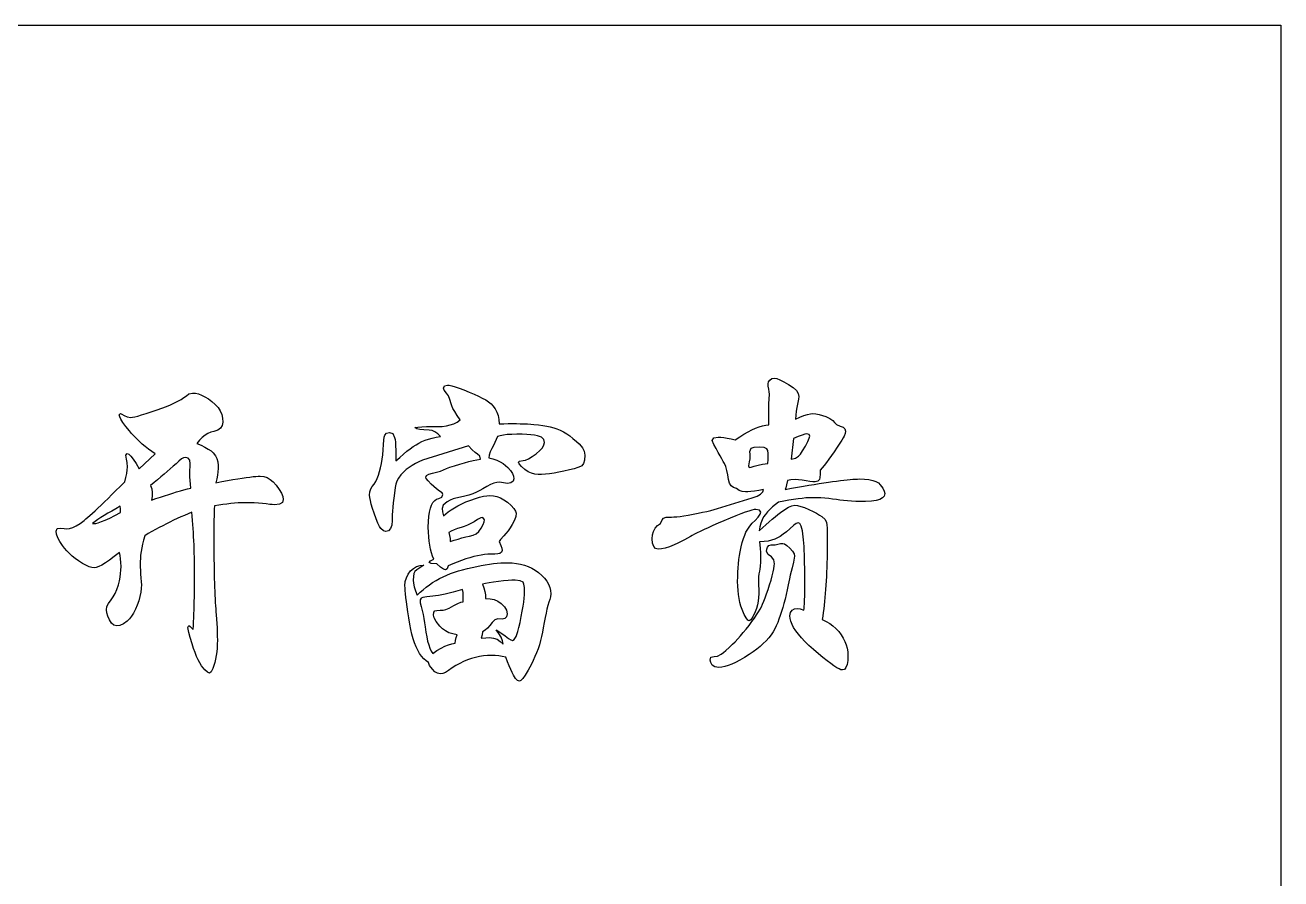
# Model space of a CAD drawing. Extents: x 61 to 149, y 52 to 245.
# Drawn here: x 91.3 to 149.2, y 206.1 to 245.4 of the extents above; entities that cross this region are included whole.
import ezdxf

# ---------------------------------------------------------------- set-up
doc = ezdxf.new("R2010")
doc.units = 0

msp = doc.modelspace()

# ---------------------------------------------------------------- linework, layer by layer
at = {"color": 250, "linetype": 'Continuous'}
for points in [[(60.8344, 245.412), (149.1656, 245.412), (149.1656, 51.588), (60.8344, 51.588), (60.8344, 245.412)], [(126.3374, 224.0422), (126.627257, 224.094245), (126.90533, 224.143315), (127.171618, 224.189409), (127.426121, 224.232528), (127.668839, 224.272672), (127.899774, 224.309841), (128.118925, 224.344035), (128.326292, 224.375255), (128.521875, 224.4035), (128.705675, 224.428771), (128.877692, 224.451069), (129.037926, 224.470393), (129.186377, 224.486743), (129.323046, 224.50012), (129.447932, 224.510524), (129.561037, 224.517955), (129.662359, 224.522414), (129.7519, 224.5239), (129.987725, 224.5166), (130.1933, 224.494704), (130.368625, 224.458213), (130.5137, 224.40713), (130.628525, 224.341458), (130.7131, 224.2612), (130.828863, 224.09897), (130.898337, 223.962696), (130.9215, 223.8524), (130.89685, 223.740884), (130.822904, 223.649637), (130.699662, 223.578662), (130.52713, 223.527963), (130.305308, 223.497541), (130.0342, 223.4874), (129.809378, 223.489188), (129.595798, 223.494551), (129.393463, 223.50349), (129.202374, 223.516004), (129.022532, 223.532094), (128.853941, 223.551759), (128.6966, 223.575), (128.518667, 223.601767), (128.338867, 223.623667), (128.1572, 223.6407), (127.973667, 223.652867), (127.788267, 223.660167), (127.601, 223.6626), (127.452917, 223.659404), (127.29097, 223.649816), (127.11516, 223.633839), (126.925487, 223.611475), (126.721954, 223.582727), (126.504561, 223.547597), (126.273309, 223.506087), (126.0282, 223.4582), (125.883526, 223.346961), (125.750699, 223.235126), (125.629709, 223.122702), (125.520546, 223.009691), (125.4232, 222.8961), (125.338804, 222.774924), (125.268376, 222.639156), (125.211916, 222.488796), (125.169424, 222.323844), (125.1409, 222.1443), (125.299201, 222.286549), (125.451475, 222.421353), (125.597717, 222.548712), (125.737924, 222.668627), (125.872092, 222.781096), (126.000219, 222.88612), (126.1223, 222.9837), (126.319308, 223.127419), (126.493638, 223.230075), (126.645298, 223.291669), (126.7743, 223.3122), (126.903245, 223.300333), (127.054888, 223.264738), (127.229236, 223.205423), (127.4263, 223.1224), (127.61995, 223.030712), (127.7842, 222.9454), (127.91905, 222.866463), (128.0245, 222.7939), (128.16895, 222.655238), (128.2396, 222.5165), (128.2543, 222.419358), (128.2648, 222.266538), (128.2711, 222.058048), (128.2732, 221.7939), (128.272567, 221.559335), (128.270667, 221.328976), (128.267501, 221.102824), (128.263068, 220.880879), (128.257369, 220.663139), (128.250403, 220.449606), (128.242171, 220.240279), (128.232673, 220.035158), (128.221907, 219.834243), (128.209876, 219.637534), (128.196578, 219.44503), (128.182013, 219.256732), (128.166182, 219.07264), (128.149085, 218.892754), (128.130721, 218.717072), (128.11109, 218.545597), (128.090193, 218.378326), (128.06803, 218.21526), (128.0446, 218.0564), (128.221809, 217.972059), (128.385937, 217.874737), (128.536988, 217.764438), (128.674963, 217.641163), (128.799866, 217.504916), (128.9117, 217.3557), (129.008225, 217.19995), (129.0872, 217.044204), (129.148625, 216.888462), (129.1925, 216.73273), (129.218825, 216.577008), (129.2276, 216.4213), (129.217387, 216.174255), (129.186746, 215.982118), (129.13567, 215.844882), (129.064157, 215.762545), (128.9722, 215.7351), (128.905229, 215.746726), (128.81785, 215.781604), (128.710059, 215.839733), (128.581857, 215.921115), (128.43324, 216.025748), (128.264207, 216.153633), (128.074758, 216.30477), (127.864889, 216.479159), (127.6346, 216.6768), (127.429001, 216.861828), (127.245044, 217.040291), (127.082729, 217.212189), (126.942056, 217.377522), (126.823025, 217.536287), (126.725636, 217.688486), (126.649889, 217.834118), (126.595784, 217.973181), (126.563321, 218.105675), (126.5525, 218.2316), (126.579363, 218.373963), (126.66, 218.4798), (126.769212, 218.5455), (126.8818, 218.5674), (127.017925, 218.549162), (127.1977, 218.4944), (127.207159, 218.555309), (127.215361, 218.650436), (127.222304, 218.779779), (127.227988, 218.943337), (127.23241, 219.14111), (127.23557, 219.373095), (127.237467, 219.639292), (127.2381, 219.9397), (127.237425, 220.187533), (127.235402, 220.422954), (127.23203, 220.645962), (127.227313, 220.856561), (127.22125, 221.05475), (127.213843, 221.240531), (127.205094, 221.413906), (127.195002, 221.574874), (127.183571, 221.723439), (127.1708, 221.8596), (127.130486, 222.143814), (127.076737, 222.346812), (127.009545, 222.468605), (126.9289, 222.5092), (126.8381, 222.480012), (126.7272, 222.3924), (126.5511, 222.233582), (126.38844, 222.095773), (126.23922, 221.978983), (126.10344, 221.883222), (125.9811, 221.8085), (125.855532, 221.750084), (125.710068, 221.703356), (125.544708, 221.668316), (125.359452, 221.644964), (125.1543, 221.6333), (125.171961, 221.495038), (125.184588, 221.3285), (125.19217, 221.133687), (125.1947, 220.9106), (125.191756, 220.693439), (125.182925, 220.516413), (125.168206, 220.37953), (125.1476, 220.2828), (125.121504, 220.1652), (125.10583, 220.0168), (125.1006, 219.8376), (125.114, 219.239), (125.107545, 219.070208), (125.088182, 218.902592), (125.055918, 218.736152), (125.010755, 218.570888), (124.9527, 218.4068), (124.850359, 218.179704), (124.758507, 218.04343), (124.6771, 217.998), (124.61408, 218.03085), (124.539312, 218.1294), (124.452789, 218.29365), (124.3545, 218.5236), (124.299221, 218.678535), (124.252441, 218.842998), (124.214163, 219.016992), (124.184388, 219.200517), (124.163118, 219.393575), (124.150355, 219.596169), (124.1461, 219.8083), (124.148433, 220.022077), (124.155431, 220.229606), (124.167094, 220.430882), (124.183422, 220.625903), (124.204416, 220.814666), (124.230076, 220.997166), (124.2604, 221.1734), (124.307728, 221.403187), (124.358272, 221.607866), (124.412032, 221.78743), (124.469008, 221.941877), (124.5292, 222.0712), (124.613239, 222.214937), (124.710713, 222.3541), (124.82163, 222.488688), (124.946, 222.6187), (125.091596, 222.77447), (125.17897, 222.900996), (125.2081, 222.9983), (125.150963, 223.091363), (124.9796, 223.1224), (124.9067, 223.114187), (124.802298, 223.08955), (124.666395, 223.048487), (124.498988, 222.991), (124.300076, 222.917087), (124.069658, 222.82675), (123.807733, 222.719987), (123.5143, 222.5968), (123.250918, 222.484059), (123.01044, 222.379434), (122.792863, 222.282922), (122.598188, 222.194522), (122.426412, 222.11423), (122.277537, 222.042044), (122.15156, 221.977963), (122.048482, 221.921982), (121.9683, 221.8741), (121.839254, 221.795598), (121.699441, 221.717657), (121.548871, 221.640287), (121.387554, 221.563498), (121.2155, 221.4873), (121.003753, 221.404277), (120.8122, 221.344963), (120.640822, 221.309367), (120.4896, 221.2975), (120.366094, 221.327147), (120.277875, 221.4161), (120.224944, 221.564378), (120.2073, 221.772), (120.222889, 221.952144), (120.269658, 222.113016), (120.347614, 222.254616), (120.456759, 222.376944), (120.5971, 222.48), (120.6643, 222.644263), (120.7315, 222.7282), (120.85585, 222.76105), (121.0945, 222.772), (121.204484, 222.77565), (121.337237, 222.7866), (121.492763, 222.80485), (121.671063, 222.8304), (121.872141, 222.86325), (122.096, 222.9034), (122.323225, 222.9472), (122.534396, 222.991), (122.729513, 223.0348), (122.90857, 223.0786), (123.071567, 223.1224), (123.2185, 223.1662), (124.8183, 223.6626), (125.037583, 223.741052), (125.198038, 223.830462), (125.299673, 223.930842), (125.3425, 224.0422), (125.115618, 224.000139), (124.918823, 223.967434), (124.752129, 223.944078), (124.61555, 223.930069), (124.5091, 223.9254), (124.361196, 223.943237), (124.22227, 223.996763), (124.0923, 224.086), (123.953683, 224.127964), (123.846988, 224.210062), (123.772223, 224.332305), (123.7294, 224.4947), (123.697019, 224.721913), (123.653725, 224.92175), (123.599519, 225.094213), (123.5344, 225.2393), (123.481566, 225.336633), (123.417163, 225.453433), (123.341188, 225.5897), (123.253637, 225.745433), (123.154509, 225.920633), (123.0438, 226.1153), (122.9765, 226.2905), (123.045413, 226.410963), (123.2521, 226.4511), (123.371778, 226.445844), (123.510257, 226.430076), (123.667547, 226.403796), (123.843658, 226.367004), (124.0386, 226.3197), (124.240888, 226.461004), (124.435552, 226.586448), (124.622589, 226.696033), (124.801996, 226.789759), (124.973771, 226.867626), (125.137911, 226.929633), (125.294414, 226.975781), (125.443278, 227.00607), (125.5845, 227.0205), (125.580228, 227.278595), (125.578092, 227.503998), (125.578092, 227.696702), (125.580228, 227.856705), (125.5845, 227.984), (125.6114, 228.422), (125.603, 228.5333), (125.5778, 228.6629), (125.5526, 228.790613), (125.5442, 228.8965), (125.564375, 228.989588), (125.6249, 229.079), (125.724013, 229.1447), (125.8601, 229.1666), (125.957583, 229.148341), (126.095388, 229.093575), (126.273523, 229.002322), (126.492, 228.8746), (126.700761, 228.730411), (126.849888, 228.589887), (126.93937, 228.45302), (126.9692, 228.3198), (126.9524, 228.201175), (126.902, 227.9621), (126.870913, 227.80745), (126.84485, 227.64275), (126.823813, 227.468), (126.8078, 227.2832), (127.012186, 227.372565), (127.195035, 227.442062), (127.356361, 227.491698), (127.496178, 227.521475), (127.6145, 227.5314), (127.752273, 227.522736), (127.896788, 227.496737), (128.048033, 227.453395), (128.206, 227.3927), (128.3934, 227.3019), (128.5256, 227.2143), (128.6026, 227.1299), (128.705038, 227.0259), (128.8647, 226.9621), (128.99913, 226.916626), (129.079804, 226.838774), (129.1067, 226.7285), (129.09155, 226.617125), (129.0461, 226.4876), (129.008479, 226.414879), (128.943974, 226.307714), (128.852578, 226.166098), (128.734289, 225.990029), (128.5891, 225.7795), (128.461199, 225.597809), (128.341893, 225.432337), (128.231175, 225.283088), (128.129041, 225.150063), (128.035484, 225.033266), (127.9505, 224.9327), (127.952007, 224.742107), (127.938559, 224.598559), (127.9102, 224.5021), (127.834612, 224.419975), (127.7153, 224.3926), (127.606263, 224.39827), (127.467337, 224.415296), (127.2985, 224.4437), (127.12003, 224.472033), (126.952004, 224.489033), (126.7944, 224.4947), (126.5928, 224.483788), (126.4449, 224.4509), (126.397096, 224.249807), (126.36127, 224.113559), (126.3374, 224.0422)], [(100.1151, 224.3487), (100.394177, 224.401912), (100.654589, 224.450055), (100.896337, 224.493131), (101.119421, 224.53114), (101.32384, 224.56408), (101.509594, 224.591953), (101.676684, 224.614758), (101.82511, 224.632495), (101.954871, 224.645164), (102.065968, 224.652766), (102.1584, 224.6553), (102.316777, 224.638657), (102.46923, 224.58873), (102.615766, 224.505526), (102.756387, 224.389047), (102.8911, 224.2393), (103.035155, 224.0422), (103.138063, 223.867), (103.199814, 223.7137), (103.2204, 223.5823), (103.175596, 223.448467), (103.04117, 223.368167), (102.8171, 223.3414), (102.709625, 223.345063), (102.602, 223.356), (102.432467, 223.378317), (102.255467, 223.39657), (102.071, 223.410763), (101.879067, 223.420896), (101.679667, 223.426975), (101.4728, 223.429), (101.312328, 223.426717), (101.146813, 223.41987), (100.976253, 223.40846), (100.80065, 223.392488), (100.620003, 223.371954), (100.434313, 223.346861), (100.243578, 223.317209), (100.0478, 223.283), (100.041505, 223.139046), (100.036045, 222.984609), (100.031422, 222.819686), (100.027638, 222.644275), (100.024692, 222.458373), (100.022586, 222.261978), (100.021322, 222.055088), (100.0209, 221.8377), (100.021232, 221.572382), (100.022229, 221.314996), (100.023891, 221.065541), (100.026217, 220.824017), (100.029208, 220.590425), (100.032863, 220.364763), (100.037182, 220.147032), (100.042165, 219.937232), (100.047813, 219.735363), (100.054124, 219.541424), (100.061098, 219.355415), (100.068737, 219.177337), (100.077039, 219.007189), (100.086005, 218.844971), (100.095634, 218.690684), (100.105926, 218.544326), (100.116881, 218.405898), (100.1285, 218.2754), (100.14495, 218.068376), (100.158404, 217.865807), (100.168863, 217.6677), (100.17633, 217.474059), (100.180808, 217.284891), (100.1823, 217.1002), (100.178941, 216.919525), (100.168863, 216.7425), (100.152063, 216.569125), (100.128537, 216.3994), (100.098284, 216.233325), (100.0613, 216.0709), (99.980626, 215.803233), (99.899974, 215.642633), (99.8193, 215.5891), (99.725193, 215.62723), (99.604241, 215.741604), (99.4564, 215.9322), (99.377016, 216.055475), (99.300259, 216.1966), (99.226125, 216.355575), (99.154607, 216.5324), (99.085701, 216.727075), (99.0194, 216.9396), (98.934145, 217.235662), (98.873238, 217.45965), (98.836686, 217.611562), (98.8245, 217.6914), (98.8648, 217.779), (98.935388, 217.7352), (99.0665, 217.6038), (99.076441, 217.774378), (99.085586, 217.949187), (99.093937, 218.128228), (99.101492, 218.311502), (99.108251, 218.499007), (99.114216, 218.690744), (99.119385, 218.886714), (99.123759, 219.086915), (99.127338, 219.291348), (99.130121, 219.500013), (99.132109, 219.71291), (99.133302, 219.930039), (99.1337, 220.1514), (99.133163, 220.344807), (99.13155, 220.537627), (99.128863, 220.729861), (99.125101, 220.921509), (99.120263, 221.11257), (99.11435, 221.303046), (99.107361, 221.492937), (99.099295, 221.682242), (99.090154, 221.870962), (99.079937, 222.059096), (99.068643, 222.246646), (99.056273, 222.433611), (99.042826, 222.619992), (99.028301, 222.805788), (99.0127, 222.991), (98.843267, 222.922407), (98.674154, 222.851395), (98.50536, 222.777966), (98.336884, 222.70212), (98.168727, 222.623855), (98.000888, 222.543173), (97.833367, 222.460073), (97.666163, 222.374555), (97.499277, 222.28662), (97.332708, 222.196266), (97.166455, 222.103495), (97.00052, 222.008307), (96.8349, 221.9107), (96.781414, 221.714941), (96.736157, 221.52812), (96.699129, 221.350239), (96.670329, 221.181296), (96.649757, 221.021292), (96.637414, 220.870227), (96.6333, 220.7281), (96.63497, 220.501353), (96.639988, 220.3029), (96.648361, 220.132722), (96.6601, 219.9908), (96.6803, 219.780963), (96.687, 219.6624), (96.67921, 219.489228), (96.655835, 219.308472), (96.616865, 219.120132), (96.56229, 218.924208), (96.4921, 218.7207), (96.411196, 218.525365), (96.324364, 218.353962), (96.231604, 218.206498), (96.132916, 218.082975), (96.0283, 217.9834), (95.855804, 217.861733), (95.69673, 217.788733), (95.5511, 217.7644), (95.420404, 217.794404), (95.30613, 217.88443), (95.2083, 218.0345), (95.133633, 218.207274), (95.088833, 218.365426), (95.0739, 218.509), (95.0978, 218.650096), (95.1695, 218.80097), (95.289, 218.9616), (95.39062, 219.097984), (95.480513, 219.259025), (95.558648, 219.444703), (95.625, 219.655), (95.668573, 219.831089), (95.702454, 220.003078), (95.72665, 220.170974), (95.741163, 220.334779), (95.746, 220.4945), (95.7418, 220.68247), (95.7292, 220.852187), (95.7082, 221.003661), (95.6788, 221.1369), (95.434509, 220.950973), (95.216268, 220.793651), (95.024083, 220.664933), (94.857958, 220.564818), (94.717899, 220.493308), (94.603911, 220.450402), (94.516, 220.4361), (94.403056, 220.448951), (94.273984, 220.487502), (94.128784, 220.551746), (93.967456, 220.641681), (93.79, 220.7573), (93.640476, 220.865975), (93.501011, 220.9779), (93.371613, 221.093075), (93.252289, 221.2115), (93.143049, 221.333175), (93.0439, 221.4581), (92.920394, 221.642391), (92.832175, 221.81575), (92.779244, 221.978159), (92.7616, 222.1296), (92.81035, 222.242775), (92.9566, 222.261), (93.122925, 222.239125), (93.2321, 222.2318), (93.3722, 222.247279), (93.52358, 222.293714), (93.68624, 222.371098), (93.86018, 222.479429), (94.0454, 222.6187), (94.124279, 222.684134), (94.214054, 222.761404), (94.314725, 222.850511), (94.426293, 222.951455), (94.548758, 223.064236), (94.68212, 223.188853), (94.82638, 223.325307), (94.981537, 223.473597), (95.147592, 223.633724), (95.324546, 223.805688), (95.512398, 223.989489), (95.71115, 224.185126), (95.9208, 224.3926), (95.973709, 224.599223), (96.011525, 224.781238), (96.034228, 224.938633), (96.0418, 225.0714), (96.031688, 225.283113), (96.0014, 225.4364), (95.9611, 225.6262), (96.0283, 225.6919), (96.106274, 225.663868), (96.200391, 225.579772), (96.310641, 225.439612), (96.437014, 225.243388), (96.5795, 224.9911), (97.3189, 225.6773), (97.160804, 225.788411), (97.009183, 225.901144), (96.864037, 226.0155), (96.725368, 226.131478), (96.593176, 226.249078), (96.467463, 226.3683), (96.348229, 226.489144), (96.235474, 226.611611), (96.1292, 226.7357), (95.962232, 226.94509), (95.832368, 227.123505), (95.739608, 227.270955), (95.683952, 227.38745), (95.6654, 227.473), (95.7191, 227.5314), (95.789738, 227.5095), (95.8939, 227.4438), (96.0317, 227.3781), (96.2031, 227.3562), (96.273894, 227.363351), (96.378704, 227.384804), (96.517531, 227.420559), (96.690373, 227.470616), (96.897233, 227.534976), (97.138108, 227.613637), (97.413, 227.7066), (97.632733, 227.784826), (97.837864, 227.863771), (98.028393, 227.943437), (98.204316, 228.023824), (98.365632, 228.104932), (98.512341, 228.186763), (98.644439, 228.269317), (98.761926, 228.352596), (98.8648, 228.4366), (99.0396, 228.4804), (99.172725, 228.46965), (99.3122, 228.437404), (99.458025, 228.383662), (99.6102, 228.30843), (99.768725, 228.211708), (99.9336, 228.0935), (100.087607, 227.959475), (100.213626, 227.815304), (100.31165, 227.660988), (100.381674, 227.49653), (100.423693, 227.321933), (100.4377, 227.1372), (100.411655, 226.979344), (100.333513, 226.856175), (100.203264, 226.767694), (100.0209, 226.7139), (99.883492, 226.6782), (99.74907, 226.619796), (99.617638, 226.538688), (99.489196, 226.43487), (99.36375, 226.308342), (99.2413, 226.1591), (99.439169, 226.076156), (99.613378, 225.990884), (99.763934, 225.903284), (99.890839, 225.813356), (99.9941, 225.7211), (100.094055, 225.597466), (100.165463, 225.460125), (100.208314, 225.309097), (100.2226, 225.1444), (100.218303, 225.002799), (100.20541, 224.852434), (100.183914, 224.693298), (100.153813, 224.525389), (100.1151, 224.3487)], [(113.1657, 227.0643), (113.373985, 227.069689), (113.574639, 227.07292), (113.767659, 227.073993), (113.953045, 227.072905), (114.130795, 227.069655), (114.300907, 227.064241), (114.46338, 227.056661), (114.618211, 227.046915), (114.7654, 227.035), (114.973782, 227.013117), (115.168726, 226.986367), (115.350225, 226.95475), (115.518274, 226.918267), (115.672868, 226.876917), (115.814, 226.8307), (115.972916, 226.766428), (116.126984, 226.690492), (116.276204, 226.602892), (116.420576, 226.503628), (116.5601, 226.3927), (116.716361, 226.256258), (116.842388, 226.138987), (116.93817, 226.040898), (117.0037, 225.962), (117.07935, 225.806875), (117.1046, 225.6189), (117.0904, 225.396678), (117.0478, 225.236056), (116.9768, 225.1371), (116.902342, 225.094189), (116.781093, 225.047178), (116.613063, 224.996074), (116.398262, 224.940879), (116.1367, 224.8816), (115.905918, 224.834758), (115.688574, 224.796433), (115.484675, 224.766625), (115.294226, 224.745333), (115.117232, 224.732558), (114.9537, 224.7283), (114.799909, 224.742905), (114.647825, 224.786712), (114.497428, 224.859714), (114.3487, 224.9619), (114.184437, 225.103026), (114.085863, 225.214974), (114.053, 225.2977), (114.105063, 225.34515), (114.2613, 225.3707), (114.376819, 225.395827), (114.515025, 225.456512), (114.675919, 225.552767), (114.8595, 225.6846), (115.030109, 225.829669), (115.15195, 225.965625), (115.225041, 226.092469), (115.2494, 226.2102), (115.213563, 226.343996), (115.106037, 226.44377), (114.9268, 226.5095), (114.785643, 226.535754), (114.62029, 226.556191), (114.430734, 226.570801), (114.216973, 226.579574), (113.979, 226.5825), (113.743224, 226.578409), (113.535936, 226.566138), (113.357136, 226.545694), (113.206824, 226.517079), (113.085, 226.4803), (113.023691, 226.336562), (112.960675, 226.1974), (112.895972, 226.062812), (112.8296, 225.9328), (112.753437, 225.771404), (112.704163, 225.62783), (112.6818, 225.5021), (112.874258, 225.449184), (113.048433, 225.387741), (113.204325, 225.317775), (113.341933, 225.239293), (113.461258, 225.152299), (113.5623, 225.0568), (113.682861, 224.912184), (113.768987, 224.7776), (113.82067, 224.653066), (113.8379, 224.5386), (113.805033, 224.416933), (113.706433, 224.343933), (113.5421, 224.3196), (113.1791, 224.378), (113.058116, 224.365736), (112.921004, 224.328944), (112.767764, 224.267624), (112.598396, 224.181776), (112.4129, 224.0714), (112.268876, 223.987675), (112.113321, 223.9117), (111.946238, 223.843472), (111.767631, 223.78299), (111.577503, 223.730251), (111.375859, 223.685255), (111.1627, 223.648), (111.040207, 223.61473), (110.905759, 223.553904), (110.7594, 223.4655), (110.58795, 223.315863), (110.5308, 223.1735), (110.54765, 223.018375), (110.5981, 222.8304), (110.701514, 222.92561), (110.819752, 223.019327), (110.952813, 223.111549), (111.100691, 223.202278), (111.263384, 223.291512), (111.440888, 223.379253), (111.6332, 223.4655), (111.857984, 223.556941), (112.066337, 223.631763), (112.258262, 223.689963), (112.433763, 223.731537), (112.592841, 223.756484), (112.7355, 223.7648), (112.896839, 223.752238), (113.058174, 223.714557), (113.219498, 223.651767), (113.380809, 223.563878), (113.5421, 223.4509), (113.718558, 223.301687), (113.844588, 223.168), (113.920198, 223.049837), (113.9454, 222.9472), (113.925233, 222.80527), (113.864733, 222.632496), (113.7639, 222.4289), (113.67148, 222.272864), (113.575712, 222.133263), (113.476589, 222.010105), (113.3741, 221.9034), (113.217813, 221.73915), (113.1657, 221.6406), (113.2329, 221.4581), (113.2833, 221.344925), (113.3001, 221.2391), (113.273238, 221.153288), (113.1926, 221.1004), (113.0985, 221.080093), (112.9596, 221.067941), (112.7759, 221.0639), (112.633011, 221.059435), (112.483015, 221.046039), (112.325913, 221.023714), (112.161703, 220.99246), (111.990386, 220.952277), (111.811961, 220.903166), (111.626428, 220.845127), (111.433785, 220.77816), (111.234034, 220.702266), (111.027172, 220.617446), (110.8132, 220.5237), (110.76775, 220.3923), (110.6854, 220.3485), (110.596537, 220.37933), (110.464363, 220.471804), (110.2889, 220.6259), (110.026775, 220.640513), (109.9394, 220.6843), (109.993138, 220.750025), (110.1545, 220.8303), (110.094598, 220.974712), (110.042691, 221.130525), (109.998775, 221.297737), (109.96285, 221.47635), (109.934912, 221.666362), (109.914959, 221.867775), (109.902989, 222.080588), (109.899, 222.3048), (109.904978, 222.566148), (109.922909, 222.798659), (109.952793, 223.002333), (109.994627, 223.17717), (110.04841, 223.32317), (110.114141, 223.440333), (110.191817, 223.528659), (110.281437, 223.588148), (110.383, 223.6188), (110.524163, 223.68085), (110.5712, 223.8086), (110.5443, 223.8816), (110.411141, 223.967341), (110.280475, 224.06405), (110.152322, 224.171709), (110.0267, 224.2903), (109.888533, 224.436333), (109.805633, 224.543433), (109.778, 224.6116), (109.812363, 224.68293), (109.915437, 224.741304), (110.0872, 224.7867), (110.282126, 224.830537), (110.454674, 224.884063), (110.6048, 224.9473), (110.729977, 225.002045), (110.897163, 225.064112), (111.106367, 225.133473), (111.3576, 225.2101), (111.569749, 225.270846), (111.770598, 225.324569), (111.960154, 225.371279), (112.138419, 225.410986), (112.3054, 225.4437), (112.270088, 225.580588), (112.1642, 225.67), (112.055904, 225.742196), (111.91923, 225.87117), (111.7542, 226.0569), (109.6302, 225.3853), (109.464193, 225.313542), (109.306774, 225.23447), (109.15795, 225.148088), (109.017726, 225.054396), (108.886107, 224.9534), (108.7631, 224.8451), (108.633236, 224.709058), (108.528644, 224.569497), (108.449324, 224.426427), (108.395276, 224.279858), (108.3665, 224.1298), (108.334996, 223.876126), (108.307684, 223.640705), (108.284568, 223.423534), (108.26565, 223.224612), (108.250932, 223.04394), (108.240416, 222.881514), (108.234104, 222.737335), (108.232, 222.6114), (108.211875, 222.40155), (108.1514, 222.2391), (108.060638, 222.13515), (107.9497, 222.1005), (107.83045, 222.13515), (107.7145, 222.2391), (107.651894, 222.335834), (107.578375, 222.4873), (107.493944, 222.693516), (107.3986, 222.9545), (107.325975, 223.17205), (107.269498, 223.363305), (107.229162, 223.528275), (107.204965, 223.66697), (107.1969, 223.7794), (107.210359, 223.933463), (107.250707, 224.064837), (107.3179, 224.1735), (107.40031, 224.287689), (107.47546, 224.414137), (107.54335, 224.552844), (107.60398, 224.70381), (107.65735, 224.867037), (107.70346, 225.042526), (107.74231, 225.230275), (107.7739, 225.430287), (107.79823, 225.642562), (107.8153, 225.8671), (107.830412, 226.111634), (107.8489, 226.305075), (107.870763, 226.447403), (107.896, 226.5386), (107.978325, 226.637238), (108.1178, 226.6701), (108.258938, 226.611687), (108.3463, 226.4365), (108.364809, 226.341609), (108.379941, 226.212641), (108.3917, 226.0496), (108.400093, 225.852493), (108.405124, 225.621324), (108.4068, 225.3561), (108.586231, 225.519392), (108.755782, 225.667184), (108.915455, 225.799477), (109.065251, 225.916274), (109.205173, 226.017575), (109.335222, 226.103383), (109.4554, 226.1737), (109.59545, 226.24305), (109.746696, 226.3051), (109.909138, 226.35985), (110.08277, 226.4073), (110.267592, 226.44745), (110.4636, 226.4803), (110.335048, 226.608006), (110.204838, 226.699225), (110.072958, 226.753956), (109.9394, 226.7722), (109.696569, 226.779511), (109.505825, 226.801437), (109.367169, 226.83797), (109.2806, 226.8891), (109.420906, 226.913717), (109.599875, 226.929213), (109.817506, 226.935577), (110.0738, 226.9328), (110.3292, 226.9328), (110.5372, 226.941317), (110.731004, 226.966867), (110.910612, 227.00945), (111.07603, 227.069067), (111.227258, 227.145717), (111.3643, 227.2394), (111.2272, 227.446736), (111.11698, 227.624864), (111.03364, 227.773784), (110.97718, 227.893496), (110.9476, 227.984), (110.89457, 228.187604), (110.825096, 228.35063), (110.7392, 228.4731), (110.633363, 228.606313), (110.5981, 228.6994), (110.645125, 228.808888), (110.7862, 228.8454), (110.866316, 228.836475), (110.981163, 228.809704), (111.130738, 228.765088), (111.315037, 228.70263), (111.534059, 228.622333), (111.7878, 228.5242), (112.0092, 228.43259), (112.208655, 228.341273), (112.386164, 228.250251), (112.541724, 228.159522), (112.675335, 228.069088), (112.786994, 227.978947), (112.8767, 227.8891), (112.976442, 227.755686), (113.055223, 227.606489), (113.113033, 227.441519), (113.149862, 227.260786), (113.1657, 227.0643)], [(126.6062, 225.4437), (126.806175, 225.482013), (126.949, 225.5678), (127.0349, 225.669196), (127.1402, 225.82737), (127.2649, 226.0423), (127.37697, 226.2556), (127.444196, 226.4089), (127.4666, 226.5022), (127.432988, 226.5733), (127.3321, 226.597), (127.243056, 226.584231), (127.110325, 226.545925), (126.933906, 226.482081), (126.7138, 226.3927), (126.6062, 225.4437)], [(125.5308, 225.2393), (125.545704, 225.419374), (125.55463, 225.570226), (125.5576, 225.6919), (125.540837, 225.828788), (125.4904, 225.9182), (125.367763, 225.967475), (125.1342, 225.9839), (124.895563, 225.969288), (124.7578, 225.9255), (124.6906, 225.7722), (124.705725, 225.669975), (124.7108, 225.5532), (124.703307, 225.451833), (124.680859, 225.313133), (124.6435, 225.1371), (124.673738, 225.060475), (124.7645, 225.0641), (124.913203, 225.118869), (125.0905, 225.166325), (125.296372, 225.206469), (125.5308, 225.2393)], [(98.9589, 224.1006), (98.941297, 224.285808), (98.9287, 224.461913), (98.921128, 224.628886), (98.9186, 224.7867), (98.9321, 225.2247), (98.9082, 225.386937), (98.8365, 225.484263), (98.717, 225.5167), (98.62285, 225.502087), (98.5287, 225.4583), (98.405586, 225.343544), (98.278165, 225.227036), (98.146437, 225.108776), (98.010402, 224.988764), (97.870063, 224.867), (97.725418, 224.743484), (97.576468, 224.618216), (97.423215, 224.491196), (97.265659, 224.362424), (97.1038, 224.2319), (97.164275, 224.076813), (97.1844, 223.9035), (97.174338, 223.722813), (97.1441, 223.5458), (97.35341, 223.619684), (97.556538, 223.689477), (97.753485, 223.755179), (97.944247, 223.81679), (98.128825, 223.874312), (98.307217, 223.927746), (98.479421, 223.97709), (98.645438, 224.022347), (98.805264, 224.063517), (98.9589, 224.1006)], [(95.7191, 222.9764), (95.7292, 223.151613), (95.7057, 223.2684), (95.506359, 223.157086), (95.318363, 223.049419), (95.141709, 222.945398), (94.9764, 222.845025), (94.822434, 222.748298), (94.679813, 222.655219), (94.548534, 222.565786), (94.4286, 222.48), (94.489941, 222.468595), (94.579841, 222.47818), (94.698301, 222.508753), (94.845325, 222.560313), (95.020914, 222.632858), (95.225072, 222.726389), (95.4578, 222.840903), (95.7191, 222.9764)], [(110.9073, 221.6479), (111.089883, 221.704675), (111.270233, 221.758204), (111.44835, 221.808488), (111.624233, 221.85553), (111.797883, 221.899333), (111.9693, 221.9399), (112.105967, 221.995037), (112.229167, 222.102063), (112.3389, 222.261), (112.42483, 222.427307), (112.476404, 222.556259), (112.4936, 222.6479), (112.4129, 222.7574), (112.312075, 222.731875), (112.1709, 222.6552), (112.011493, 222.556799), (111.855834, 222.471834), (111.70393, 222.400298), (111.555783, 222.342189), (111.4114, 222.2975), (111.242089, 222.246894), (111.090413, 222.189875), (110.95638, 222.126444), (110.84, 222.0566), (110.877404, 221.920374), (110.89983, 221.784126), (110.9073, 221.6479)], [(126.7675, 220.9763), (126.754826, 220.877337), (126.716774, 220.697263), (126.6533, 220.4361), (126.609464, 220.259748), (126.569396, 220.092732), (126.533096, 219.935052), (126.500564, 219.786708), (126.4718, 219.6477), (126.425207, 219.421362), (126.376868, 219.20363), (126.326783, 218.994503), (126.274952, 218.793985), (126.221375, 218.602075), (126.166052, 218.418775), (126.108983, 218.244087), (126.050168, 218.07801), (125.989607, 217.920548), (125.9273, 217.7717), (125.858003, 217.628402), (125.776472, 217.487588), (125.682707, 217.349258), (125.576708, 217.213412), (125.458475, 217.08005), (125.328008, 216.949172), (125.185307, 216.820778), (125.030372, 216.694868), (124.863203, 216.571442), (124.6838, 216.4505), (124.459072, 216.310194), (124.248617, 216.188598), (124.052438, 216.085713), (123.870538, 216.001538), (123.70292, 215.936069), (123.549589, 215.889308), (123.410548, 215.861252), (123.2858, 215.8519), (123.100925, 215.879275), (122.9765, 215.9614), (122.905987, 216.0709), (122.8825, 216.1804), (122.9094, 216.3191), (123.0706, 216.3483), (123.216863, 216.377488), (123.3866, 216.4651), (123.487422, 216.537155), (123.6084, 216.636612), (123.749553, 216.763464), (123.9109, 216.9177), (124.027201, 217.035082), (124.147607, 217.163426), (124.272125, 217.302725), (124.400759, 217.452974), (124.533516, 217.614168), (124.6704, 217.7863), (124.802025, 217.958067), (124.919096, 218.118067), (125.021613, 218.2663), (125.10957, 218.402767), (125.182967, 218.527467), (125.2418, 218.6404), (125.295174, 218.757792), (125.352293, 218.895867), (125.41315, 219.054625), (125.477741, 219.234067), (125.546059, 219.434192), (125.6181, 219.655), (125.685891, 219.874599), (125.741363, 220.071093), (125.784513, 220.244475), (125.815337, 220.394741), (125.833834, 220.521884), (125.84, 220.6259), (125.807133, 220.796204), (125.708533, 220.93733), (125.5442, 221.0493), (125.477, 221.188), (125.488763, 221.293838), (125.524, 221.3924), (125.589563, 221.46355), (125.6921, 221.4873), (125.7459, 221.4873), (125.868525, 221.4964), (125.9946, 221.5238), (126.115563, 221.551163), (126.2231, 221.5603), (126.303759, 221.535967), (126.411307, 221.462967), (126.5457, 221.3413), (126.668937, 221.203404), (126.742863, 221.08173), (126.7675, 220.9763)], [(109.3882, 219.1806), (109.520839, 219.307759), (109.658172, 219.428698), (109.800198, 219.543417), (109.946917, 219.651916), (110.09833, 219.754195), (110.254437, 219.850253), (110.415237, 219.940092), (110.58073, 220.02371), (110.750917, 220.101108), (110.925798, 220.172286), (111.105372, 220.237244), (111.289639, 220.295982), (111.4786, 220.3485), (111.701302, 220.404238), (111.917225, 220.45467), (112.126371, 220.499795), (112.32874, 220.539613), (112.524333, 220.574123), (112.713148, 220.603325), (112.895189, 220.627219), (113.070453, 220.645804), (113.238943, 220.659079), (113.400659, 220.667045), (113.5556, 220.6697), (113.759961, 220.662631), (113.956344, 220.641422), (114.144748, 220.606071), (114.325175, 220.556575), (114.497623, 220.492932), (114.662094, 220.415141), (114.818586, 220.323197), (114.9671, 220.2171), (115.120473, 220.086307), (115.250251, 219.952529), (115.356433, 219.815771), (115.439018, 219.676035), (115.498008, 219.533326), (115.533402, 219.387646), (115.5452, 219.239), (115.531725, 219.1076), (115.4914, 218.9762), (115.449143, 218.849397), (115.406886, 218.702644), (115.364629, 218.535937), (115.322371, 218.349273), (115.280114, 218.142648), (115.237857, 217.916058), (115.1956, 217.6695), (115.159608, 217.471526), (115.1173, 217.276607), (115.068678, 217.084744), (115.013745, 216.895941), (114.952503, 216.7102), (114.884956, 216.527522), (114.811104, 216.347912), (114.730951, 216.17137), (114.6445, 215.9979), (114.493648, 215.719319), (114.363772, 215.502654), (114.254872, 215.347898), (114.166948, 215.255049), (114.1, 215.2241), (114.006637, 215.254126), (113.914763, 215.344174), (113.8244, 215.4942), (113.766873, 215.613638), (113.701814, 215.755837), (113.62923, 215.920807), (113.549123, 216.108558), (113.4615, 216.3191), (113.305195, 216.357425), (113.145563, 216.3848), (112.982573, 216.401225), (112.8162, 216.4067), (112.626451, 216.400908), (112.438478, 216.383533), (112.252279, 216.354574), (112.067856, 216.314032), (111.885208, 216.261907), (111.704336, 216.198198), (111.525238, 216.122905), (111.347916, 216.036029), (111.172369, 215.937569), (110.998597, 215.827526), (110.8266, 215.7059), (110.694411, 215.624804), (110.566689, 215.57613), (110.4435, 215.5599), (110.323237, 215.582604), (110.204463, 215.65073), (110.0872, 215.7643), (109.956162, 215.943175), (109.9125, 216.0709), (109.798671, 216.153122), (109.69184, 216.251152), (109.592007, 216.36499), (109.499174, 216.494634), (109.413341, 216.640085), (109.334509, 216.801342), (109.26268, 216.978404), (109.197853, 217.171271), (109.14003, 217.379944), (109.089212, 217.60442), (109.0454, 217.8447), (108.998837, 218.13614), (108.957749, 218.403794), (108.922137, 218.647659), (108.892001, 218.867734), (108.867343, 219.064018), (108.848163, 219.236507), (108.834462, 219.385202), (108.826241, 219.5101), (108.8235, 219.6112), (108.839473, 219.804213), (108.887387, 219.9817), (108.967233, 220.143663), (109.079, 220.2901), (109.213397, 220.410531), (109.361275, 220.494475), (109.522616, 220.541931), (109.6974, 220.5529), (109.501696, 220.43613), (109.36277, 220.338804), (109.2806, 220.2609), (109.235837, 220.172504), (109.208963, 220.04353), (109.2, 219.874), (109.211758, 219.723905), (109.247037, 219.558313), (109.305848, 219.377214), (109.3882, 219.1806)], [(113.0178, 217.5892), (113.149725, 217.503459), (113.29005, 217.40675), (113.438775, 217.299091), (113.5959, 217.1805), (113.69505, 217.114713), (113.7774, 217.0928), (113.854675, 217.1366), (113.9387, 217.268), (113.976319, 217.361482), (114.019334, 217.501653), (114.067738, 217.688523), (114.121529, 217.922102), (114.1807, 218.2024), (114.227916, 218.4443), (114.266559, 218.6639), (114.296625, 218.8612), (114.318107, 219.0362), (114.331001, 219.1889), (114.3353, 219.3193), (114.32707, 219.528526), (114.302396, 219.679374), (114.2613, 219.7718), (114.135288, 219.842988), (113.9051, 219.8667), (113.750506, 219.863059), (113.569025, 219.852125), (113.360656, 219.833878), (113.1254, 219.8083), (112.893502, 219.778206), (112.695213, 219.746275), (112.530542, 219.712506), (112.3995, 219.6769), (112.4583, 219.515408), (112.5003, 219.352088), (112.5255, 219.186948), (112.5339, 219.02), (112.739756, 219.011769), (112.927125, 218.972525), (113.096006, 218.902269), (113.2464, 218.801), (113.403233, 218.643622), (113.497333, 218.483044), (113.5287, 218.3192), (113.5033, 218.181296), (113.4271, 218.09857), (113.3001, 218.071), (113.0985, 218.0856), (112.960713, 218.045463), (112.8431, 217.925), (112.739728, 217.78265), (112.63135, 217.6622), (112.517947, 217.56365), (112.3995, 217.487), (112.375938, 217.355625), (112.3322, 217.195), (112.5507, 217.216912), (112.7221, 217.2242), (112.901877, 217.205039), (113.064862, 217.147562), (113.211067, 217.05178), (113.3405, 216.9177), (113.315278, 217.080109), (113.2531, 217.246175), (113.153947, 217.415878), (113.0178, 217.5892)], [(111.4988, 218.874), (111.507737, 219.105933), (111.498763, 219.295733), (111.4719, 219.4434), (111.253435, 219.377794), (111.048414, 219.319723), (110.85684, 219.269188), (110.678713, 219.226187), (110.514034, 219.190719), (110.362805, 219.162783), (110.225026, 219.142377), (110.1007, 219.1295), (109.831826, 219.1035), (109.652574, 219.0743), (109.5629, 219.0419), (109.519238, 218.963425), (109.5226, 218.8302), (109.573776, 218.649334), (109.619707, 218.466837), (109.6604, 218.282713), (109.695859, 218.096963), (109.726091, 217.909591), (109.7511, 217.7206), (109.784577, 217.477483), (109.823548, 217.257016), (109.868011, 217.059194), (109.917961, 216.884016), (109.973394, 216.731476), (110.034309, 216.601572), (110.1007, 216.4943), (110.297457, 216.628942), (110.484526, 216.74087), (110.6619, 216.830088), (110.829574, 216.896596), (110.987543, 216.9404), (111.1358, 216.9615), (111.152196, 217.0961), (111.18357, 217.2275), (111.2299, 217.3557), (111.029873, 217.390428), (110.849194, 217.447932), (110.68787, 217.528212), (110.545903, 217.631268), (110.4233, 217.7571), (110.266467, 217.965533), (110.172367, 218.133433), (110.141, 218.2608), (110.156138, 218.38855), (110.2015, 218.4506), (110.2939, 218.472512), (110.4502, 218.4798), (110.57867, 218.491141), (110.713096, 218.525193), (110.8535, 218.582), (111.080356, 218.704252), (111.263525, 218.793662), (111.403006, 218.850242), (111.4988, 218.874)]]:
    msp.add_lwpolyline(points, dxfattribs=at)

doc.saveas('drawing.dxf')
